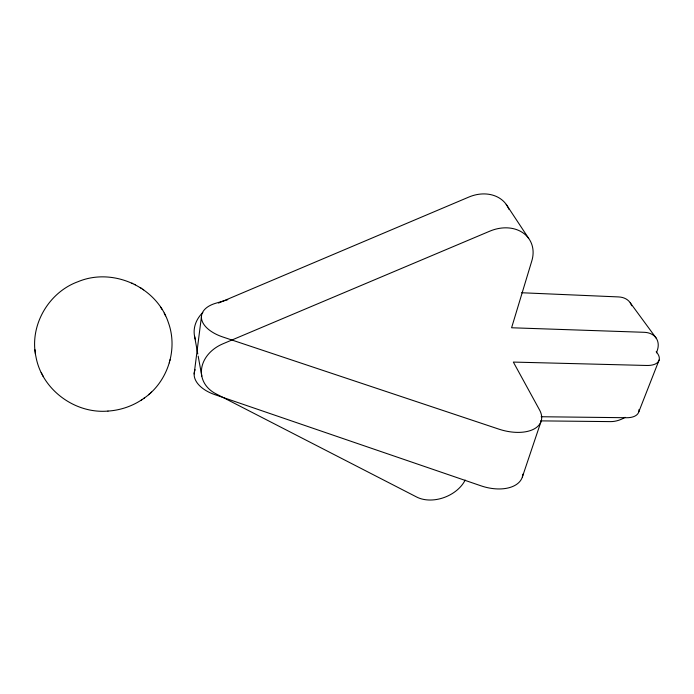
<?xml version="1.0" encoding="UTF-8"?>
<svg xmlns="http://www.w3.org/2000/svg" width="694" height="694" viewBox="0 0 694 694"><rect width="100%" height="100%" fill="white"/><g stroke="black" fill="none" stroke-linecap="round" stroke-linejoin="round"><path stroke-width="1.04" d="M194.155 373.919L201.434 316.759M143.415 398.66C167.454 382.533 178.297 349.776 168.356 322.554C156.662 286.752 112.697 267.129 78.032 281.695C48.337 292.417 29.096 325.911 35.984 356.933C41.978 389.716 74.952 413.98 107.986 411.074M169.319 362.858L169.553 361.99M169.995 360.307L170.238 359.431M522.374 476.943L541.173 421.093M656.385 352.856L657.01 351.251A22.633 16.127 -32 0 0 644.206 332.305L511.591 327.768L531.821 260.883A36.097 28.671 -31.2 0 0 523.181 232.984A36.097 28.671 -31.2 0 0 489.834 231.154L222.921 343.808A35.602 28.35 -12.5 0 0 201.633 368.514A35.602 28.35 -12.5 0 0 215.851 393.758L416.669 497.025A31.525 22.555 -21.7 0 0 465.18 480.066M638.784 411.863L659.118 360.013M148.525 394.73L149.496 393.854M150.459 392.986L151.474 392.067M107.943 411.082C120.105 410.301 132.077 406.337 142.175 399.501M141.272 400.126L144.378 397.992M218.506 303.061L468.901 197.044A34.431 28.055 -32.1 0 1 508.91 209.284M227.771 299.687L215.669 303.278A35.368 18.955 8.5 0 0 201.676 319.448A35.368 18.955 8.5 0 0 222.948 337.032L498.795 429.109A36.886 20.395 17.5 0 0 533.035 429.508A36.886 20.395 17.5 0 0 539.533 409.911L513.343 362.077L646.591 365.469A22.755 10.896 19.4 0 0 657.296 353.107L656.212 351.598M540.652 420.876L610.46 421.614A21.8 15.242 -29.7 0 0 625.121 417.32M541.164 416.738L626.396 417.727A22.078 11.399 20.1 0 0 639.018 409.521M521.602 292.747L618.562 296.928A21.67 15.91 -32.7 0 1 631.67 305.759M131.851 283.083L132.771 283.525M134.376 284.297L135.356 284.774M140.275 287.568L141.307 288.253M142.591 289.12L143.675 289.832M630.239 302.792L656.22 338.178M506.204 204.366L528.681 238.398M162.127 309.515L160.47 306.93M41.206 372.574L42.065 374.205M42.464 374.986L43.314 376.59M164.192 313.081L164.808 314.295M164.972 314.642L165.597 315.865M194.528 336.104L197.79 354.001M198.172 356.109L201.807 376.113M34.926 349.637L35.16 351.528M35.255 352.352L35.489 354.244M195.153 369.702A34.24 19.736 8.1 0 0 214.828 394.634L481.046 485.843A35.672 21.184 18.1 0 0 522.92 474.141M195.517 339.661A33.98 27.76 -11.9 0 1 202.839 312.474"/></g></svg>
